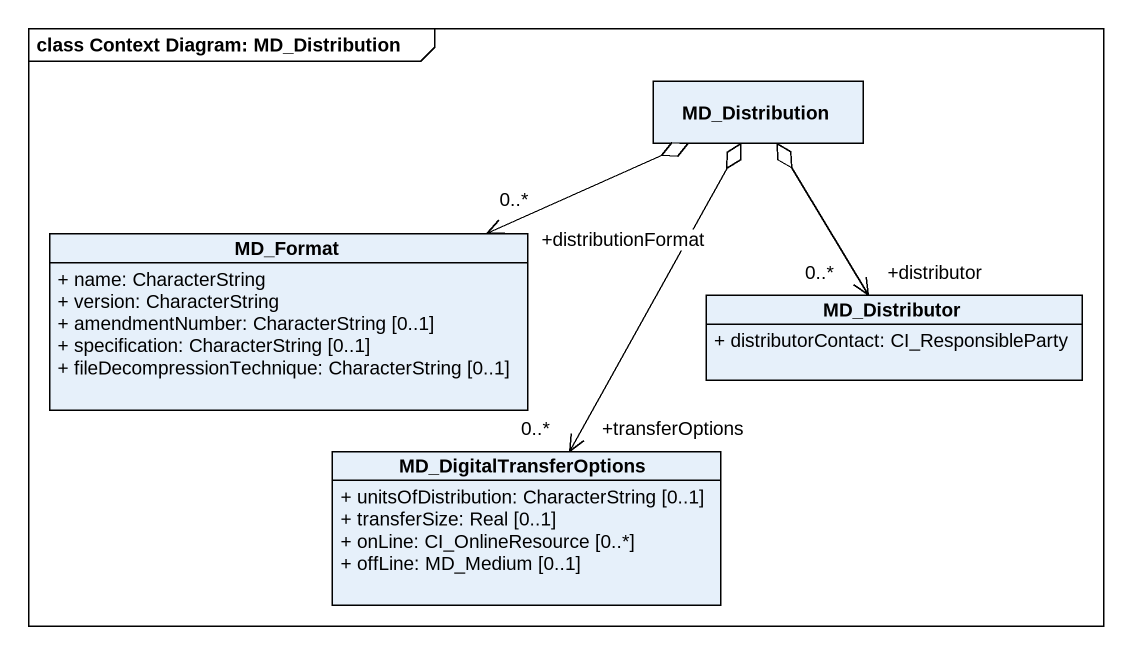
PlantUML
@startuml
mainframe class Context Diagram: MD_Distribution
hide circle
hide empty members
skinparam classAttributeIconSize 0
class MD_Distribution
class MD_Format {
  + name: CharacterString
  + version: CharacterString
  + amendmentNumber: CharacterString [0..1]
  + specification: CharacterString [0..1]
  + fileDecompressionTechnique: CharacterString [0..1]
}
class MD_Distributor {
  + distributorContact: CI_ResponsibleParty
}
class MD_DigitalTransferOptions {
  + unitsOfDistribution: CharacterString [0..1]
  + transferSize: Real [0..1]
  + onLine: CI_OnlineResource [0..*]
  + offLine: MD_Medium [0..1]
}
MD_Distribution o--> "+distributor\n0..*" MD_Distributor
MD_Format "+distributionFormat\n0..*" <-right-o MD_Distribution
MD_DigitalTransferOptions "+transferOptions\n0..*" <-up-o MD_Distribution
@enduml
